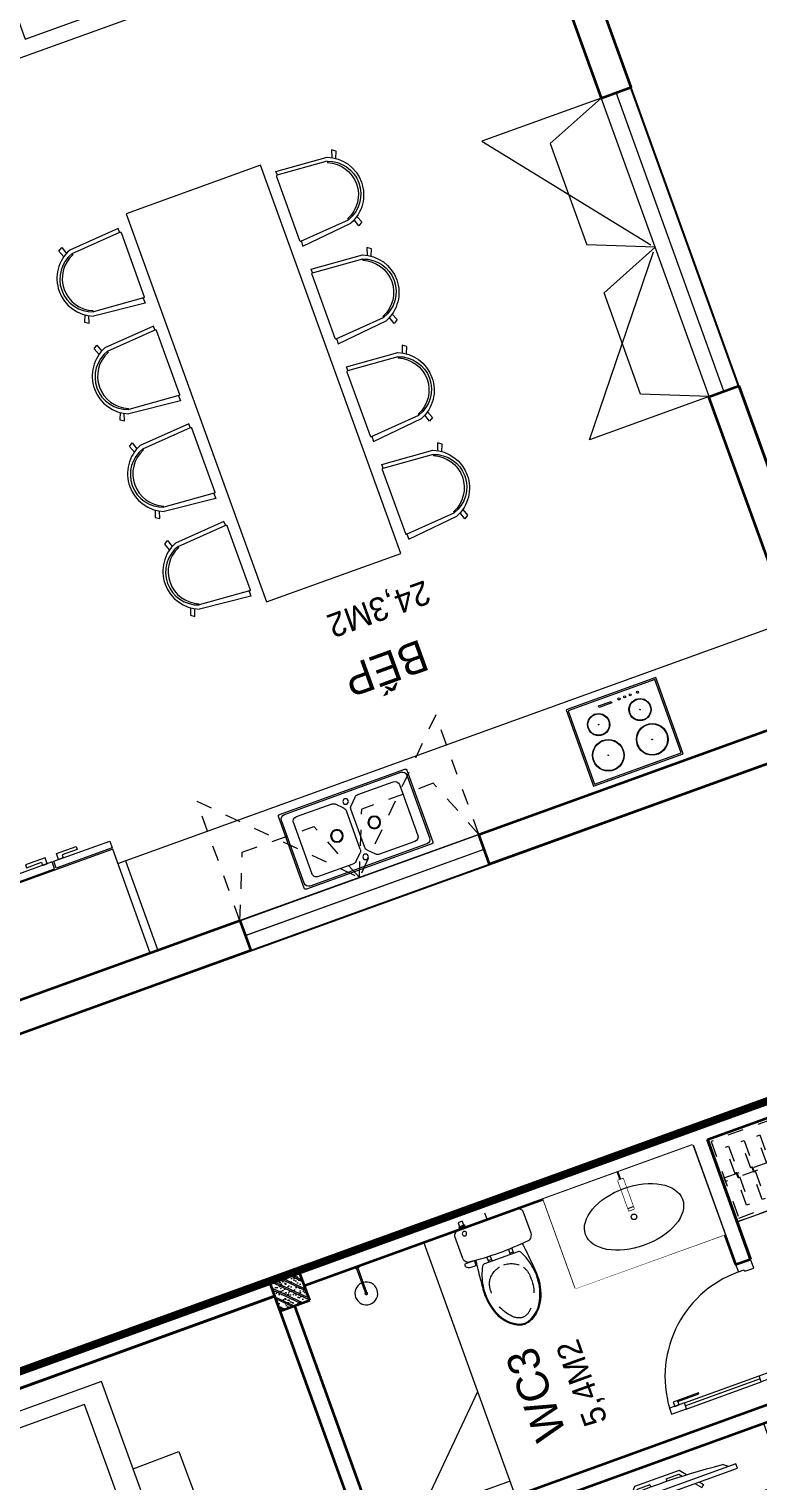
# Model space of a CAD drawing. Header units: metres. Extents: x 568336 to 569219, y 2065964 to 2066430.
# Drawn here: x 568621.64 to 568626.23, y 2066312.22 to 2066321.36 of the extents above; entities that cross this region are included whole.
import ezdxf

# ---------------------------------------------------------------- set-up
doc = ezdxf.new("R2010")
doc.units = ezdxf.units.M
for name, pattern in [('$AUDIT_BAD_LTYPE2', [0]), ('HIDDEN', [0.375, 0.25, -0.125]), ('HIDDEN2', [0.1875, 0.125, -0.0625]), ('X-5M-G-MB PHONGNGU$0$HIDDEN2', [0.1875, 0.125, -0.0625]), ('xref-thap C (mb tang 32-2)$0$HIDDEN', [0.375, 0.25, -0.125])]:
    doc.linetypes.add(name, pattern=pattern)
doc.layers.get('0').update_dxf_attribs({"linetype": 'CONTINUOUS'})
doc.layers.get('DEFPOINTS').update_dxf_attribs({"linetype": 'CONTINUOUS'})
for name, color, linetype, lineweight in [('-CONCRETE', 1, 'CONTINUOUS', 35), ('-DIM', 9, 'CONTINUOUS', 13), ('-DOOR', 137, 'CONTINUOUS', 9), ('-FURNITURE', 46, 'CONTINUOUS', 9), ('-HATCH', 8, 'CONTINUOUS', 5), ('-LINE1', 7, 'CONTINUOUS', 18), ('-LINE2', 252, 'CONTINUOUS', 9), ('-STEEL1', 1, 'CONTINUOUS', 35), ('-WALL', 4, 'CONTINUOUS', 35), ('TEXT25', 2, 'CONTINUOUS', 13)]:
    doc.layers.add(name, color=color, linetype=linetype, lineweight=lineweight)
doc.layers.add('LoLK', color=6, linetype='CONTINUOUS')
doc.layers.add('TIMDUONG', color=1, linetype='CONTINUOUS')
doc.styles.add('SVN_AVO_thuong', font='')
doc.styles.add('T1', font='', dxfattribs={"height": 200})
doc.styles.get('SVN_AVO_thuong').set_extended_font_data('SVN-Avo')
doc.styles.get('T1').set_extended_font_data('VNgeometric Light')

# ---------------------------------------------------------------- blocks, each defined once
blk = doc.blocks.new('*U150')
at = {"linetype": '$AUDIT_BAD_LTYPE2'}
for p, q in [((70, 100), (69.99999999999999, 600.0000000000018)), ((89.99999999999999, 600.0000000000018), (90, 100))]:
    blk.add_line(p, q, dxfattribs=at)
for points in [[(49.99999999999999, 600.0000000000018), (89.99999999999999, 600.0000000000018), (89.99999999999999, 700.0000000000018), (49.99999999999999, 700.0000000000018), (49.99999999999999, 600.0000000000018)], [(49.99999999999999, 602.9059272893373), (50, 100)], [(50, 100), (90, 100), (90, 0), (50, 0), (50, 100)]]:
    blk.add_lwpolyline(points)
for points in [[(118.2698876160139, 494.515618111911), (118.2698876160139, 664.1349438079942), (89.99999999999999, 664.1349438079942), (89.99999999999999, 635.8650561920094), (112.6159100928053, 635.8650561920094), (112.6159100928053, 494.515618111911)], [(0, 0), (50, 0), (50, -40), (60, -40), (60, -99.99998804123416), (0, -99.99998804123416)], [(800.0000000000018, 7.105427357600876e-15), (750.0000000000018, 7.105427357600876e-15), (750.0000000000018, -40), (740.0000000000018, -40), (740.0000000000018, -99.99998804123415), (800.0000000000018, -99.99998804123415)]]:
    blk.add_lwpolyline(points, close=True)
at = {"linetype": '$AUDIT_BAD_LTYPE2', "ltscale": 0.3}
blk.add_arc((50, 0), 700.0000000000018, 0, 90, dxfattribs=at)
blk = doc.blocks.new('XR.MB.LM123$0$tvi 1')
blk.add_lwpolyline([(28.54445810673496, -2.291926648467779e-10), (28.54445810673496, -999.9999999999964), (-7.275957614183426e-12, -1000), (0, 0)], close=True)
for points in [[(28.54445810680045, -50.31958968611434), (52.37372755713295, -80.86315460130209)], [(-24.09820395050338, -235.5599978379832), (-39.09879504836863, -251.7939635238108)], [(0, -284.7849796677438), (-39.09879504836863, -251.7939635238108)], [(0, -255.9952397129928), (-24.09820395050338, -235.5599978379832)], [(69.66229681991535, -315.0836646851385), (111.1934016081432, -350.2927865858655), (111.193401608034, -649.712917566063), (69.68611289083492, -684.9110379843005)], [(89.09002233762294, -445.7449799550195), (89.09002233762294, -359.9578938602899), (70.91298945683957, -344.6203678706661)], [(89.09002233762294, -445.7449799550195), (73.49991829216015, -445.7449799550232)], [(89.09002233768115, -554.2550200447404), (89.09002233773936, -640.0421061392371), (70.91298945678864, -655.3796321293303)], [(89.09002233768115, -554.2550200447404), (73.49991829216015, -554.2550200447404)], [(0, -715.2150203320198), (-39.09879504836863, -748.2060364759491)], [(-24.09820395050338, -764.4400021620095), (-39.09879504836863, -748.2060364759491)], [(0, -744.004760287), (-24.09820395050338, -764.4400021620095)], [(28.54445810674224, -949.680410313882), (52.37372755713295, -919.1368453984578)]]:
    blk.add_lwpolyline(points)
blk.add_arc((-4025.16618952866, -499.9999999999964), 4099.025185406737, 354.1310878512652, 5.868912148527433)
blk = doc.blocks.new('SOFA 2500')
at = {"layer": '-FURNITURE'}
for p, q in [((267948.7536068321, 8788.429872642053), (268648.7536068321, 8788.429872642053)), ((267948.7536068321, 8055.096539308724), (268648.7536068321, 8055.096539308724))]:
    blk.add_line(p, q, dxfattribs=at)
for points in [[(267848.7536068321, 9671.763205975389), (268648.7536068321, 9671.763205975389), (268648.7536068321, 7171.763205975389), (267848.7536068321, 7171.763205975389)], [(267948.7536068321, 9521.763205975389), (268648.7536068321, 9521.763205975389), (268648.7536068321, 7321.763205975389), (267948.7536068321, 7321.763205975389)]]:
    blk.add_lwpolyline(points, close=True, dxfattribs=at)
blk = doc.blocks.new('A$C18091ED7')
for p, q in [((9.957147995010018e-09, -42.13376978135784), (0, -3.786117304116488e-07)), ((146.1412317672475, -26.59467297248193), (179.181621938591, -26.59467296488583)), ((146.1412317672475, -26.59467297248193), (146.1412317680188, -30.17859706786112)), ((146.1412317680188, -30.17859706786112), (165.7503655985456, -30.17859706340823)), ((153.0594147269658, -36.79204952501459), (146.1412317680188, -30.17859706786112)), ((152.3191092506386, -2.717133611440659e-07), (152.3191092568413, -26.59467297093943)), ((152.3191092506386, -2.717133611440659e-07), (179.1816219322718, -2.654269337654114e-07)), ((153.0594147269658, -36.79204952501459), (165.7503656001572, -36.79204952192958)), ((153.0594147275151, -39.73033438943094), (153.0594147269658, -36.79204952501459)), ((153.0594147275151, -39.73033438943094), (178.4413164740145, -39.73033438349376)), ((153.0594147275151, -39.73033438943094), (178.4413164740145, -39.73033438349376)), ((153.0594147275151, -39.73033438943094), (153.0594147281554, -42.13376974494895)), ((185.3594994290725, -30.17859705851879), (165.7503655985456, -30.17859706340823)), ((178.4413164733487, -36.79204951884458), (165.7503656001572, -36.79204952192958)), ((185.3594994290725, -30.17859705851879), (178.4413164733487, -36.79204951884458)), ((178.4413164733487, -36.79204951884458), (178.4413164740145, -39.73033438349376)), ((178.4413164740145, -39.73033438349376), (178.4413164746547, -42.1337697392446)), ((179.1816219322718, -2.654269337654114e-07), (179.181621938591, -26.59467296488583)), ((179.181621938591, -26.59467296488583), (185.3594994283012, -26.59467296337243)), ((185.3594994283012, -26.59467296337243), (185.3594994290725, -30.17859705851879)), ((-83.25994817525861, -267.3592828898691), (-83.259948167517, -299.9634285944048)), ((-62.88950393904452, -265.3807882612164), (-81.28145355204106, -265.3807882657275)), ((-60.91100931491019, -267.3592828844266), (-60.91100930728498, -299.9634285889624)), ((60.9110093945892, -267.3592828557594), (60.9110094022144, -299.9634285600623)), ((62.88950401780676, -265.3807882316178), (81.2814536308033, -265.3807882273395)), ((83.25994825493763, -267.3592828505498), (83.25994826256283, -299.9634285550856)), ((165.3959958605519, -261.9873972070927), (165.3959958671003, -289.7349902229907)), ((167.8691141396885, -259.5142789271486), (228.0810223811895, -259.5142789128586)), ((230.5541406641933, -274.3229751045001), (230.5541406613593, -261.9873971916386)), ((-83.25994817257379, -278.4883151478134), (-83.25994817046012, -287.6388527823146)), ((-60.91100930959874, -290.0299398849311), (-83.25994816994717, -290.0299398901407)), ((60.91100939990065, -290.029939856031), (83.25994826024908, -290.0299398510542)), ((83.25994825750604, -278.488315108727), (83.2599482596197, -287.6388527429954)), ((167.8691141472664, -292.2081085020036), (206.7175896017579, -292.2081084926904))]:
    blk.add_line(p, q)
for points in [[(230.0000000517721, -218.5046414944518, -0.1374073801801567), (225.4781190853137, -234.6482587013161), (221.7949787454636, -240.7070387715066, -0.2360805181595358), (198.2560902649639, -255.4947853636986, -0.0519608230665726), (-198.2560901437319, -255.4947854572965, -0.236080518165078), (-221.7949786317113, -240.7070388760185), (-225.4781189743626, -234.6482588077488, -0.1374073801809237), (-229.9999999484608, -218.5046416030382), (-229.9999999831671, -71.98694829508895, -0.1989123673786679), (-226.3782021181105, -63.2431547633314), (-208.8906150607545, -45.75556769772083, -0.1989123673792025), (-200.1468215308087, -42.13376982865157), (9.971699910238385e-09, -42.13376978135784), (200.1468215506357, -42.13376973403501, -0.1989123673792025), (208.8906150822841, -45.75556759897154), (226.3782021480001, -63.24315465634572, -0.1989123673791691), (230.0000000170658, -71.98694818626973)], [(144.14367173758, -618.9627606730501, -0.2124047892419209), (26.30999211127346, -734.491494372196, -0.0276853236339062), (-0.5628229983012716, -738.609219571983, -0.0222792448073508), (-26.30999181118386, -734.4914943844487, -0.2124047892421136), (-144.1436714920528, -618.9627607410075, -0.1427957259999892), (-167.2376623962118, -428.0139674870588, -0.0930051380368448), (-127.9331820271946, -309.1271633332653, -0.2564387014614383), (-111.240849547703, -299.9634286007786), (4.746470949612558e-08, -299.9634285748762), (111.2408496426324, -299.9634285482753, -0.2564387014619951), (127.933182126606, -309.1271632729331, -0.0930051380368741), (167.2376625517572, -428.0139674081001, -0.1427957260000456)]]:
    blk.add_lwpolyline(points, format="xyb", close=True)
at = {"linetype": 'xref-thap C (mb tang 32-2)$0$HIDDEN', "ltscale": 100}
blk.add_lwpolyline([(61.00044987679576, -669.0176259216969, -0.1990312026443698), (1.417429302819073e-07, -698.769823720475, -0.1990312026443799), (-61.00044960746891, -669.0176259504806, -0.2189240232571595), (-131.9321382956405, -478.313622940972, -0.1537914605682739), (-112.4681372026971, -403.989815428853, -0.2367011859554165), (5.876427167095244e-08, -347.5870280214876, -0.2367011859554843), (112.4681373467611, -403.9898153757968, -0.1537914605681893), (131.9321384748619, -478.313622878748, -0.2189240232571754)], format="xyb", close=True, dxfattribs=at)
blk.add_circle((165.7503656100234, -78.39166221523192), 13.90362011701458)
for centre, radius, start, end in [((-81.28145355158267, -267.3592828894034), 1.978494623656905, 90.00000001354867, 180.0000000133402), ((-62.88950393858613, -267.3592828848923), 1.978494623656905, 1.334021322268115e-08, 90.00000001354867), ((62.88950401826514, -267.3592828552937), 1.978494623656905, 90.00000001354867, 180.0000000133402), ((81.28145363126168, -267.3592828510155), 1.978494623656905, 1.334021322268115e-08, 90.00000001354867), ((167.8691141402633, -261.9873972065106), 2.473118279571131, 90.00000001354867, 180.0000000133402), ((228.0810223845983, -274.3229751050822), 2.473118279571131, 320.3122930343796, 1.334021322268115e-08), ((167.8691141466952, -289.7349902224087), 2.473118279571131, 180.0000000133402, 270.0000000135486), ((206.717589598069, -276.6690117186226), 15.53909677420133, 270.0000000135486, 306.4658507565522), ((168.3527972659103, -224.7572911087773), 80.08895368617857, 306.4658507565522, 320.3122930343796)]:
    blk.add_arc(centre, radius, start, end)
for points, knots in [([(-155.6468228230951, -259.4535552573798), (-156.6353001506941, -267.2522313103836), (-164.2940232875517, -328.394745314552), (-169.1545302536251, -385.0939582949213), (-183.68571763406, -527.7705276800843), (-135.602968026873, -679.1126648240606), (-50.29344375100118, -735.2493608418445), (-19.70048385594782, -741.0901266933652), (1.531116140540689e-07, -743.6724421556864)], [130.6139379315478, 130.6139379315478, 130.6139379315478, 130.6139379315478, 152.8521090939923, 311.1293507817257, 417.703951170228, 561.3833927516608, 697.6926317810714, 710.812262267882, 710.812262267882, 710.812262267882, 710.812262267882]), ([(155.6468228994709, -259.4535551877343), (156.6353002305841, -267.2522312389628), (164.2940233960289, -328.3947452375724), (169.1545303888706, -385.0939582149149), (183.6857178367027, -527.7705275934422), (135.6029683008201, -679.1126647599449), (50.29344405157826, -735.2493608178338), (19.70048415924612, -741.0901266841101), (1.530679583083838e-07, -743.6724421554536)], [130.613937934949, 130.613937934949, 130.613937934949, 130.613937934949, 152.8521090939923, 311.1293507817257, 417.703951170228, 561.3833927516608, 697.6926317810714, 710.812262267882, 710.812262267882, 710.812262267882, 710.812262267882])]:
    blk.add_open_spline(points, degree=3, knots=knots)
blk = doc.blocks.new('shower')
for points in [[(180919.3447017173, -32316.45425928477), (180912.3337561736, -32316.45425928477), (180912.3337561736, -32146.62790954509), (180919.3447017173, -32146.62790954509)], [(180929.3839969719, -32326.62790954066), (180902.2944609144, -32326.62790954066), (180902.2944609144, -32316.45425928477), (180929.3839969719, -32316.45425928477)]]:
    blk.add_lwpolyline(points, close=True)
for radius, start, end in [(72, 272.7906698559544, 267.2093301440456), (8.346062492523743, 294.8355446212717, 245.1644553787283)]:
    blk.add_arc((180915.8392289462, -32146.62790954416), radius, start, end)
blk = doc.blocks.new('Sink_Cicle')
blk.add_lwpolyline([(17.49999987077899, -50.00226151314564), (-17.49999987077899, -49.99773848685436), (-17.51615354442038, -252.2967581441626), (17.48384613892995, -252.3012811850058)], close=True)
blk.add_circle((0, -300), 17.5)
at = {"layer": 'DEFPOINTS'}
blk.add_line((0, -100), (0, 0), dxfattribs=at)
blk.add_wipeout([(17.499999870775355, -50.00226151314928), (-17.49999987078263, -49.99773848685436), (-17.516153544427652, -252.29675814416623), (17.48384613892631, -252.3012811850058)])
at = {"layer": '-FURNITURE', "linetype": 'Continuous'}
blk.add_ellipse((0, -300), major_axis=(-325, 0), ratio=0.5846153846153846, dxfattribs=at)
blk.add_line((-17.51421511289664, -237.2967582757119), (17.48578462866135, -237.3012813020032))
blk = doc.blocks.new('*U146')
at = {"ltscale": 300}
blk.add_lwpolyline([(0, 0), (999.4913685167412, 0), (999.4913685167412, -600), (0, -600)], close=True, dxfattribs=at)
blk.add_wipeout([(0, 7.503331289626658e-12), (999.4913685167317, 7.503331289626658e-12), (999.4913685167317, -600.0000000000001), (0, -600.0000000000001)], dxfattribs=at)
blk.add_blockref('Sink_Cicle', (499.7456842583706, 0), dxfattribs=at)
blk = doc.blocks.new('*U206')
at = {"linetype": 'X-5M-G-MB PHONGNGU$0$HIDDEN2'}
for points in [[(0, 600.0000000004657), (0, 0), (1581.478970114152, -5.343121944064298e-10), (1581.478970114152, 599.9999999999313)], [(1561.478970114152, 579.999661371858), (1561.478970114152, 19.99966137185813), (20, 20.00000000046566), (20, 580.0000000004657)], [(1561.478970114152, 286.6991212949402), (1561.478970114152, 313.099121294847), (20, 313.0991212953813), (19.99999859370291, 286.6991212952417)], [(113.7817614636733, 319.1750910408318), (109.4317788550979, 319.1750910408318), (109.4317788550979, 280.441767644881), (113.7817614636733, 280.441767644881)], [(227.7817614636733, 319.1750910407849), (223.4317788550979, 319.1750910407849), (223.4317788550979, 280.4417676448341), (227.7817614636733, 280.4417676448341)], [(341.7817614636733, 319.175091040738), (337.4317788550979, 319.175091040738), (337.4317788550979, 280.4417676447872), (341.7817614636733, 280.4417676447872)], [(455.7817614636733, 319.1750910406911), (451.4317788550979, 319.1750910406911), (451.4317788550979, 280.4417676447403), (455.7817614636733, 280.4417676447403)], [(569.7817614636733, 319.1750910406442), (565.431778855098, 319.1750910406442), (565.431778855098, 280.4417676446934), (569.7817614636733, 280.4417676446934)], [(683.7817614636733, 319.1750910405973), (679.431778855098, 319.1750910405973), (679.431778855098, 280.4417676446465), (683.7817614636733, 280.4417676446465)], [(797.7817614636733, 319.1750910405504), (793.431778855098, 319.1750910405504), (793.431778855098, 280.4417676445996), (797.7817614636733, 280.4417676445996)], [(911.7817614636733, 319.1750910405035), (907.431778855098, 319.1750910405035), (907.431778855098, 280.4417676445527), (911.7817614636733, 280.4417676445527)], [(1025.781761463673, 319.1750910404566), (1021.431778855098, 319.1750910404566), (1021.431778855098, 280.4417676445057), (1025.781761463673, 280.4417676445057)], [(1139.781761463673, 319.1750910404097), (1135.431778855098, 319.1750910404097), (1135.431778855098, 280.4417676444588), (1139.781761463673, 280.4417676444588)], [(1253.781761463673, 319.1750910403628), (1249.431778855098, 319.1750910403628), (1249.431778855098, 280.4417676444119), (1253.781761463673, 280.4417676444119)], [(1367.781761463673, 319.1750910403159), (1363.431778855098, 319.1750910403159), (1363.431778855098, 280.441767644365), (1367.781761463673, 280.441767644365)], [(1481.781761463673, 319.175091040269), (1477.431778855098, 319.175091040269), (1477.431778855098, 280.4417676443181), (1481.781761463673, 280.4417676443181)]]:
    blk.add_lwpolyline(points, close=True, dxfattribs=at)
for points in [[(122.2409142897814, 313.1103512093413), (122.2409142897814, 515.2497102723445), (100.1765458012815, 515.2497102723445), (100.1765458012815, 313.1103512093413)], [(236.2409142897814, 313.1103512092944), (236.2409142897814, 515.2497102722975), (214.1765458012815, 515.2497102722975), (214.1765458012815, 313.1103512092944)], [(350.2409142897814, 313.1103512092475), (350.2409142897814, 515.2497102722507), (328.1765458012815, 515.2497102722507), (328.1765458012815, 313.1103512092475)], [(464.2409142897814, 313.1103512092006), (464.2409142897814, 515.2497102722037), (442.1765458012815, 515.2497102722037), (442.1765458012815, 313.1103512092006)], [(578.2409142897814, 313.1103512091537), (578.2409142897814, 515.2497102721569), (556.1765458012815, 515.2497102721569), (556.1765458012815, 313.1103512091537)], [(692.2409142897814, 313.1103512091068), (692.2409142897814, 515.24971027211), (670.1765458012815, 515.24971027211), (670.1765458012815, 313.1103512091068)], [(806.2409142897814, 313.1103512090599), (806.2409142897814, 515.249710272063), (784.1765458012815, 515.249710272063), (784.1765458012815, 313.1103512090599)], [(920.2409142897814, 313.110351209013), (920.2409142897814, 515.2497102720162), (898.1765458012815, 515.2497102720162), (898.1765458012815, 313.110351209013)], [(1034.240914289781, 313.1103512089661), (1034.240914289781, 515.2497102719692), (1012.176545801281, 515.2497102719692), (1012.176545801281, 313.1103512089661)], [(1148.240914289781, 313.1103512089192), (1148.240914289781, 515.2497102719224), (1126.176545801281, 515.2497102719224), (1126.176545801281, 313.1103512089192)], [(1262.240914289781, 313.1103512088723), (1262.240914289781, 515.2497102718754), (1240.176545801281, 515.2497102718754), (1240.176545801281, 313.1103512088723)], [(1376.240914289781, 313.1103512088254), (1376.240914289781, 515.2497102718285), (1354.176545801281, 515.2497102718285), (1354.176545801281, 313.1103512088254)], [(1490.240914289781, 313.1103512087785), (1490.240914289781, 515.2497102717816), (1468.176545801281, 515.2497102717816), (1468.176545801281, 313.1103512087785)], [(100.1765458012815, 286.7103512094345), (100.1765458012815, 92.0852110228024), (122.2409142897814, 92.0852110228024), (122.2409142897814, 286.7103512094345)], [(214.1765458012815, 286.7103512093876), (214.1765458012815, 92.08521102275549), (236.2409142897814, 92.08521102275549), (236.2409142897814, 286.7103512093876)], [(328.1765458012815, 286.7103512093407), (328.1765458012815, 92.08521102270858), (350.2409142897814, 92.08521102270858), (350.2409142897814, 286.7103512093407)], [(442.1765458012815, 286.7103512092938), (442.1765458012815, 92.08521102266168), (464.2409142897814, 92.08521102266168), (464.2409142897814, 286.7103512092938)], [(556.1765458012815, 286.7103512092469), (556.1765458012815, 92.08521102261477), (578.2409142897814, 92.08521102261477), (578.2409142897814, 286.7103512092469)], [(670.1765458012815, 286.7103512092), (670.1765458012815, 92.08521102256786), (692.2409142897814, 92.08521102256786), (692.2409142897814, 286.7103512092)], [(784.1765458012815, 286.7103512091531), (784.1765458012815, 92.08521102252095), (806.2409142897814, 92.08521102252095), (806.2409142897814, 286.7103512091531)], [(898.1765458012815, 286.7103512091062), (898.1765458012815, 92.08521102247404), (920.2409142897814, 92.08521102247404), (920.2409142897814, 286.7103512091062)], [(1012.176545801281, 286.7103512090592), (1012.176545801281, 92.08521102242715), (1034.240914289781, 92.08521102242715), (1034.240914289781, 286.7103512090592)], [(1126.176545801281, 286.7103512090123), (1126.176545801281, 92.08521102238024), (1148.240914289781, 92.08521102238024), (1148.240914289781, 286.7103512090123)], [(1240.176545801281, 286.7103512089654), (1240.176545801281, 92.08521102233333), (1262.240914289781, 92.08521102233333), (1262.240914289781, 286.7103512089654)], [(1354.176545801281, 286.7103512089186), (1354.176545801281, 92.08521102228642), (1376.240914289781, 92.08521102228642), (1376.240914289781, 286.7103512089186)], [(1468.176545801281, 286.7103512088717), (1468.176545801281, 92.0852110222395), (1490.240914289781, 92.0852110222395), (1490.240914289781, 286.7103512088717)]]:
    blk.add_lwpolyline(points, dxfattribs=at)
blk = doc.blocks.new('18x35')
at = {"layer": '-HATCH'}
h = blk.add_hatch(dxfattribs=at)
h.set_pattern_fill('CHAU-01', color=256, scale=10, angle=-1.272221872585407e-14, pattern_type=2)
h.set_pattern_definition([(49.99999999999999, (0, 0), (71.72601826007535, -6.275213498259527), [7.5, -82.5]), (355, (0, 0), (-13.87513336129999, 75.21921337000119), [6, -66]), (100.4514, (5.977167999997619, -0.5229339999999638), (57.85093817140217, 68.94395420609534), [6.374019000000001, -70.1142112]), (46.18419999999998, (0, 20), (106.7241048625644, -16.55190143290183), [11.25, -123.75]), (96.63559999999998, (8.89367449999554, 18.62066930000003), (93.46627055487036, 97.41178709004416), [9.561028799999994, -105.1713]), (351.1842, (0, 20), (93.46619451336275, 97.41186009253245), [9, -99]), (20.99999999999998, (10, 15), (59.69070521184616, -40.2618890665339), [7.5, -82.5]), (326.0000000000001, (10, 15), (24.33153319215819, 72.5150045046853), [6, -66]), (71.45139999999999, (14.97422329999972, 11.64483940000002), (84.022262858149, 32.25304967099522), [6.374019000000001, -70.1142112]), (37.49999999999998, (0, 0), (1.215985531729074, 33.28938538313115), [0, -65.19999999999999, 0, -67, 0, -66.25]), (7.499999999999987, (0, 0), (26.30695374421487, 39.44117118823602), [0, -38.2, 0, -63.7, 0, -25.25]), (327.5, (-22.30000000000291, 0), (53.3822436172409, -2.255487173437988), [0, -25, 0, -78, 0, -103.5]), (317.5, (-32.30000000000291, 0), (58.31861693423862, 10.01049823323176), [0, -32.5, 0, -51.8, 0, -73.5]), (44.99999999999999, (0, 0), (-30.05203820042826, 30.05203820042828), []), (44.99999999999999, (0, 12.25), (-30.05203820042826, 30.05203820042828), [])])
h.paths.add_polyline_path([(96508.03118051568, 47993.04977023201), (96508.03118051568, 47793.04977023201), (96708.03118051568, 47793.04977023201), (96708.03118051568, 47993.04977023201)])
at = {"layer": '-STEEL1'}
blk.add_lwpolyline([(96508.03118051568, 47793.04977023201), (96708.03118051568, 47793.04977023201), (96708.03118051568, 47993.04977023201), (96508.03118051568, 47993.04977023201)], close=True, dxfattribs=at)
blk = doc.blocks.new('M1-T2')
at = {"layer": '-CONCRETE', "color": 1, "linetype": 'HIDDEN', "ltscale": 10, "const_width": 50}
blk.add_lwpolyline([(191581.7177010371, 50951.98888872014), (197581.6939540912, 50951.98888872005), (197581.7429788466, 30952.01227472891), (191581.7667257926, 30952.01227472891)], close=True, dxfattribs=at)
at = {"layer": '-FURNITURE'}
for p, q in [((195781.5835012549, 37651.71698474683), (197481.6057401042, 37651.70815129593)), ((196931.8970289972, 35752.21620136574), (196931.8706987412, 34151.97159098544))]:
    blk.add_line(p, q, dxfattribs=at)
for points in [[(196763.1214681568, 39858.32846837021), (196767.1644500145, 39549.92178483728), (196104.8524042244, 39545.19311721103)], [(195881.8225619986, 37651.71698350468), (195881.8225622091, 38251.71698350468), (196481.8225619986, 37651.71698329443)]]:
    blk.add_lwpolyline(points, dxfattribs=at)
blk.add_lwpolyline([(195281.8256804378, 36027.93517322378), (195281.8256809461, 37528.20742552447), (195681.8262739024, 37524.20742545433), (195681.8262733941, 36027.93517315364)], close=True, dxfattribs=at)
at = {"layer": '-LINE1', "lineweight": 18}
blk.add_lwpolyline([(191581.7411493842, 50951.93153578669), (197581.7174024383, 50951.9315357866), (197581.7664271937, 30951.95492153367), (191581.7901741396, 30951.95492153367)], close=True, dxfattribs=at)
at = {"layer": '-WALL'}
for p, q in [((197581.8715208228, 33951.95400909492), (197581.8356526518, 48951.9288357351)), ((197481.8391475897, 38651.71387618766), (197481.8391485966, 43152.01209414222)), ((197481.839149422, 43152.01209414222), (197481.8391490784, 38651.71387618766)), ((197481.8391490784, 38651.71387618766), (195081.7288367685, 38651.71387661279)), ((195681.807077675, 38551.71387584324), (195681.8959141307, 35752.22223347171)), ((195781.8324600292, 38551.71387618771), (197382.2435196279, 38551.71387618771)), ((195781.8646470529, 35852.21678276164), (195781.8324600292, 38551.71387618771)), ((197481.6057401042, 38451.59738805493), (197481.65820636, 35852.21678276164)), ((197481.65820636, 35852.21678276164), (196681.759104868, 35852.21678276164)), ((196681.759104868, 35852.21678276164), (196681.759104868, 35752.22223347171)), ((196681.759104868, 35752.22223347171), (197481.9116564601, 35752.22223347171)), ((197482.4429011435, 35751.97752593833), (196682.4723901015, 35752.25630314852)), ((197481.9116564601, 35752.22223347171), (197481.8853262041, 34151.9776230914))]:
    blk.add_line(p, q, dxfattribs=at)
at = {"layer": '-DIM', "xscale": -1}
blk.add_blockref('SOFA 2500', (465195.1822320368, 32686.56535665323), dxfattribs=at)
at = {"layer": '-DOOR'}
blk.add_blockref('*U150', (195881.759104868, 35852.21678276164), dxfattribs=at)
at = {"layer": '-FURNITURE', "rotation": 90.00000000000001}
blk.add_blockref('shower', (165155.2115796079, -142814.1250519191), dxfattribs=at)
at = {"layer": '-FURNITURE', "xscale": -1, "rotation": 270}
blk.add_blockref('A$C18091ED7', (197523.7395098856, 37226.70815128594), dxfattribs=at)
at = {"layer": '-FURNITURE', "extrusion": (0, 0, -1), "rotation": 179.9963102775916}
blk.add_blockref('XR.MB.LM123$0$tvi 1', (-195472.1489315678, 36277.78735482617), dxfattribs=at)
at = {"layer": '-FURNITURE', "extrusion": (0, 0, -1), "xscale": 0.916666666665974, "yscale": 0.916666666665974, "zscale": -0.916666666665974, "rotation": 270}
blk.add_blockref('*U206', (-197481.9116564601, 35752.22223347171), dxfattribs=at)
at = {"layer": '-STEEL1'}
blk.add_blockref('18x35', (100874.0178389491, -9341.535821054815), dxfattribs=at)
at = {"layer": 'TEXT25'}
for s, height, style, p in [('WC3', 200, 'SVN_AVO_thuong', (196042.7185999574, 37214.43075803755)), ('5,4M2', 150, 'T1', (196030.4604767228, 36943.66460551127))]:
    blk.add_text(s, height=height, rotation=359.9999999899488, dxfattribs=dict(at, style=style)).set_placement(p)
at = {"layer": '-FURNITURE', "extrusion": (0, 0, -1), "xscale": -1, "zscale": -1, "rotation": 90}
blk.add_blockref('*U146', (-197481.6067793201, 36851.70815127838), dxfattribs=at)
blk = doc.blocks.new('ghe 400')
blk.add_wipeout([(-230.18867924437518, 7.547169807400223), (-200.0000000009204, 309.4339622607183), (-194.44181669050522, 322.2332054417873), (-188.77143577672973, 333.36406349605613), (-230.1886792450075, 347.1698113182533), (-215.09433962401909, 369.81132075100254), (-175.84824801372565, 354.11288410781253), (-147.27426522626547, 387.0010055543705), (-125.46553694424324, 404.94054309733156), (-96.60556802359702, 422.40516945156014), (-61.06395139734923, 436.467637745561), (-31.892588169287592, 442.9389499862957), (1.810754054732115, 445.3084971378314), (25.363171995651783, 443.81574772336876), (48.970076927283344, 439.66838338456614), (69.6070613605525, 433.74376242779385), (91.94279312028607, 424.6786215899938), (114.72942051153655, 412.1693786348003), (126.97826376540934, 403.84447503656156), (140.4397397866892, 393.1503139008121), (154.96338411631473, 379.40719171667274), (166.56400400887833, 366.3365674004458), (175.84824801407558, 354.112884106969), (215.09433962563503, 369.81132075311143), (230.1886792474677, 347.16981131783086), (188.77143577876745, 333.36406349436857), (199.99999996751967, 309.4339623510041), (222.6415094349827, 7.547169807123282), (199.4339622647642, 7.547169809166917), (194.61095721848824, -2.599335857667029e-09), (-194.61095721648053, -4.5497472456190735e-09), (-198.27631863994839, 1.5992463081383903), (-199.4339622650075, 7.5471698091935195)]).dxf.layer = '-LINE2'
at = {"layer": '-FURNITURE', "linetype": 'Continuous'}
for points in [[(-175.8482480105013, 354.1128841089085), (-215.0943396259099, 369.8113207584247), (-230.1886792462319, 347.1698113204911), (-188.7714357730001, 333.3640634976327)], [(175.8482480142266, 354.1128841126338), (215.0943396259099, 369.8113207528368), (230.1886792462319, 347.1698113223538), (188.7714357785881, 333.3640634929761)], [(-199.4339622668922, 7.54716981202364), (-230.1886792425066, 7.547169807367027), (-199.9999999981374, 309.4339622640982)], [(-177.3584905620664, 301.8867924520746), (-169.8113207574934, 301.8867924520746)], [(-177.3584905620664, 301.8867924520746), (-169.8113207574934, 301.8867924520746)], [(177.358490569517, 301.8867924520746), (169.8113207556307, 301.8867924539372)], [(222.6415094323456, 7.547169811092317), (199.9999999962747, 309.4339622640982)], [(199.4339622631669, 7.547169807367027), (222.6415094323456, 7.547169811092317)]]:
    blk.add_lwpolyline(points, dxfattribs=at)
blk.add_lwpolyline([(177.358490569517, 301.8867924520746), (199.5969537682831, 5.373949736356735, -0.4363134021215077), (194.6109572146088, -9.313225746154785e-10), (-194.6109572183341, -2.793967723846436e-09, -0.4363134021215077), (-199.5969537720084, 5.373949742875993), (-177.3584905620664, 301.8867924520746)], format="xyb", dxfattribs=at)
for centre, radius, start, end in [((3.725290298461914e-09, 230.1886792453006), 215.1274386989701, 21.61477901766715, 158.3852210815501), ((-1.862645149230957e-09, 243.5072142081335), 186.7196008241607, 18.21955213301437, 161.7804477656144), ((9.313225746154785e-09, 231.4543435731903), 183.8385555632603, 22.52715178835513, 157.4728481623555)]:
    blk.add_arc(centre, radius, start, end, dxfattribs=at)
blk = doc.blocks.new('ghee')
at = {"layer": '-DIM', "xscale": -0.9999999999999998, "rotation": 179.9999999999999}
blk.add_blockref('ghe 400', (-9.48268585652113, -100.0000000018626), dxfattribs=at)
blk = doc.blocks.new('ban6c 1100x2000')
at = {"layer": '-FURNITURE'}
blk.add_lwpolyline([(-399.9999999999709, -550.0000000526197), (500.0000000000291, -550), (500, 2050.00000002631), (-400, 2049.99999997369)], close=True, dxfattribs=at)
at = {"layer": '-LINE1', "yscale": 1.104166666672837, "zscale": 1.104166666672837}
for p, xscale, rotation in [((-359.8814298518118, 1717.862867674732), 1.104166666672837, 270), ((459.8814298518118, 1717.862867674732), -1.104166666672837, 90), ((-359.8814298518118, 1063.696201006533), 1.104166666672837, 270), ((459.8814298518118, 1063.696201006533), -1.104166666672837, 90), ((-359.8814298537036, 409.5295343415055), 1.104166666672837, 270), ((459.8814298537036, 409.5295343415055), -1.104166666672837, 90), ((-359.8814298537036, -244.637132326694), 1.104166666672837, 270), ((459.8814298537036, -244.637132326694), -1.104166666672837, 90)]:
    blk.add_blockref('ghee', p, dxfattribs=dict(at, xscale=xscale, rotation=rotation))
blk = doc.blocks.new('ghe11asdsdsdsd')
at = {"layer": '-FURNITURE', "ltscale": 5}
for p, q in [((-454.1512245237245, 641.9073886275291), (-454.093361600535, -60.42008052262099)), ((446.9845405295782, 642.5119281820953), (445.2090906954836, -59.49456913078757)), ((339.4434767446655, 74.7769195077999), (-347.9447826922697, 73.86721415390639)), ((445.2090906954836, -59.49456913078757), (-454.093361600535, -60.42008052262099))]:
    blk.add_line(p, q, dxfattribs=at)
for centre, radius, start, end in [((-329.6609394550032, 640.4347183164282), 102.5030657496747, 97.790878171796, 180.4720192216976), ((13.76703277978231, -3057.035900902003), 3815.794779152998, 85.15051378916075, 95.37323135559144), ((322.4963123202615, 643.5363927781655), 102.5030657496747, 359.5521671507362, 82.23330821456577), ((-556.8192392717756, 172.0380743239075), 480.9551723817158, 73.62802494144414, 77.67439557183955), ((-435.3449582978792, 585.5188594441861), 49.99999999999999, 17.29045382422632, 73.62802494144414), ((-752.7215750947944, 311.3200961878028), 469.2846926992153, 329.6029749418909, 39.82713105222346), ((-1717.077797784907, 235.4868877488407), 1378.639231958857, 353.2676599931669, 15.34770349738529), ((744.7327549548354, 311.2790322922665), 469.2468948897888, 140.0381535895592, 210.2652298418676), ((1708.833027020766, 233.2264510887835), 1378.526022415482, 164.5192846221356, 186.6002375866197), ((428.017340289487, 586.1773279104382), 49.99999999999999, 106.2083736517696, 162.5459446768903), ((548.310481298744, 172.35137315467), 480.9551723817158, 102.1620030057203, 106.2083736517696), ((-1.445652381749824, -1576.057105405802), 1730.279692069412, 79.6029490361376, 100.5814174655623)]:
    blk.add_arc(centre, radius, start, end, dxfattribs=at)
blk = doc.blocks.new('GHE600')
at = {"layer": '-FURNITURE'}
for p, q in [((269949.5421851056, 8709.741290517763), (270649.5421851056, 8709.74129051782)), ((269949.5421851289, 8043.074623851076), (270649.5421851289, 8043.074623851135))]:
    blk.add_line(p, q, dxfattribs=at)
for points in [[(270145.5337149384, 9594.84705863762), (270145.5337150262, 10094.84705863762), (270645.5337150262, 10094.84705854984), (270645.5337149384, 9594.847058549843)], [(269849.5421851288, 9526.40795718442), (270649.5421851288, 9526.407957184478), (270649.5421851639, 7226.407957184478), (269849.5421851639, 7226.40795718442)], [(269949.5421851288, 9376.40795718442), (270649.5421851288, 9376.407957184478), (270649.5421851639, 7376.407957184478), (269949.5421851639, 7376.40795718442)], [(270145.5337145109, 7157.96885590817), (270145.5337144231, 6657.96885590817), (270645.5337144231, 6657.968855820392), (270645.5337145109, 7157.968855820392)]]:
    blk.add_lwpolyline(points, close=True, dxfattribs=at)
at = {"layer": '-FURNITURE', "elevation": -1.348764000838661e-08}
for points in [[(271286.9253059005, 9830.321753277356), (270645.53371498, 9832.18215255058)], [(272037.8126997925, 6909.345592938189), (272633.6221192031, 6907.537773812626), (272633.6585346201, 9823.095600669185), (272037.874818299, 9826.334833337169)], [(270262.0588059474, 9594.847058617102), (270262.0583521723, 9526.40795718442)], [(270262.0260181179, 7226.40795718439), (270262.0255643428, 7157.968855887651)], [(270645.5337144685, 6916.624135324557), (271286.6504318018, 6913.272511655086)]]:
    blk.add_lwpolyline(points, dxfattribs=at)
at = {"layer": '-FURNITURE'}
for centre, radius in [((270395.5337149822, 9844.847058593674), 200), ((270395.5337149822, 9844.847058593674), 150), ((270395.5337144671, 6907.968855864223), 200), ((270395.5337144671, 6907.968855864223), 150)]:
    blk.add_circle(centre, radius, dxfattribs=at)
at = {"layer": '-FURNITURE', "extrusion": (0, 0, -1)}
blk.add_ellipse((271661.9002663364, 8365.294462872116), major_axis=(3.669220623812561e-13, 749.5763598198391), ratio=0.5899940615450746, dxfattribs=at)
at = {"layer": '-FURNITURE', "zscale": 0.83397927038413}
for p, xscale, yscale, rotation in [((271659.4476334748, 10145.29901697894, -5.948631914765009e-09), 0.83397927038413, 0.83397927038413, 179.9447021404027), ((271659.4476334748, 6607.516897389956, -5.948631914765009e-09), -0.8339792703841301, 0.8339792703841301, 0.05529785959737722)]:
    blk.add_blockref('ghe11asdsdsdsd', p, dxfattribs=dict(at, xscale=xscale, yscale=yscale, rotation=rotation))
blk = doc.blocks.new('A$C14986441')
at = {"ltscale": 3}
for p, q in [((-250.0000004096655, 420.0579938191804), (-250.0000000046566, -419.9420061808196)), ((239.9999995855615, 430.0579940553871), (-240.0000004144385, 430.0579938240116)), ((249.9999999953434, -419.9420059388503), (249.9999995903345, 420.0579940611497)), ((-200.0000003639143, 325.0579938432784), (-200.0000002492452, 87.48440071480582)), ((169.9999996216502, 355.0579940216267), (-170.0000003783498, 355.0579938577721)), ((199.9999997507548, 87.48440090671647), (199.9999996360857, 325.0579940361204)), ((-191.2132036748226, 66.27119728422258), (-148.7867967832135, 23.84479043312604)), ((-127.5735933431424, 15.05799387820298), (127.5735929142684, 15.05799400119577)), ((148.7867963454919, 23.84479057660792), (191.213203196472, 66.27119746763492)), ((-200.0000000505825, -324.9420061567216), (-200.0000001650769, -87.36841302824905)), ((-191.2132036109688, -66.15520958823618), (-148.7867967602797, -23.72880269627785)), ((-127.5735933287069, -14.94200612179702), (127.5735929288203, -14.94200599880423)), ((148.7867963684257, -23.72880255279597), (191.2132032602094, -66.15520940389251)), ((199.9999998349231, -87.36841283540707), (199.9999999494175, -324.9420059638796)), ((169.9999999639113, -354.9420059783733), (-170.0000000360887, -354.9420061422279)), ((-240, -429.9420061759884), (240, -429.9420059446129))]:
    blk.add_line(p, q, dxfattribs=at)
blk.add_lwpolyline([(239.9999999807333, -389.9420059446129), (239.99999960477, 390.0579940553871, 0.414213562373095), (209.9999995903345, 420.0579940408934), (-210.0000004096655, 420.0579938384471, 0.414213562373095), (-240.00000039523, 390.0579938240116), (-240.0000000192667, -389.9420061759884, 0.414213562373095), (-210.0000000046566, -419.9420061615529), (209.9999999953434, -419.9420059591066, 0.414213562373095)], format="xyb", close=True, dxfattribs=at)
for centre, radius in [((-2.675224095582962e-07, 125.0579939396703), 40), ((-2.675224095582962e-07, 125.0579939396703), 35), ((-185.5000002072193, 0.05799385026330128), 17.5), ((185.4999997927807, 0.05799402913544327), 17.5), ((-1.469743438065052e-07, -124.9420060603297), 40), ((-1.469743438065052e-07, -124.9420060603297), 35)]:
    blk.add_circle(centre, radius, dxfattribs=at)
for centre, radius, start, end in [((-240.0000004096655, 420.0579938240116), 10, 90.00000002668041, 180.0000000266804), ((239.9999995903345, 420.0579940553871), 10, 2.668042644536231e-08, 90.00000002668041), ((-170.0000003639143, 325.0579938577721), 30, 90.00000002668041, 180.0000000266804), ((169.9999996360857, 325.0579940216267), 30, 2.668042644536231e-08, 90.00000002668041), ((-170.0000002492452, 87.48440073023085), 30, 180.0000000266804, 225.0000000235824), ((-127.5735933576361, 45.05799387820298), 30, 225.0000000235824, 270.0000000266804), ((127.5735928997747, 45.05799400119577), 30, 270.0000000266804, 315.0000000235823), ((169.9999997507548, 87.48440089315409), 30, 315.0000000235823, 2.668042644536231e-08), ((-170.0000001650769, -87.36841301375534), 30, 135.0000000235824, 180.0000000266804), ((-127.5735933142714, -44.94200612179702), 30, 90.00000002668041, 135.0000000235824), ((127.5735929432558, -44.94200599880423), 30, 45.00000002358239, 90.00000002668041), ((169.9999998349231, -87.36841284896946), 30, 2.668042644536231e-08, 45.00000002358239), ((-170.0000000505825, -324.9420061422279), 30, 180.0000000266804, 270.0000000266804), ((169.9999999494175, -324.9420059783733), 30, 270.0000000266804, 2.668042644536231e-08), ((-240.0000000046566, -419.9420061759884), 10, 180.0000000266804, 270.0000000266804), ((239.9999999953434, -419.9420059446129), 10, 270.0000000266804, 2.668042644536231e-08)]:
    blk.add_arc(centre, radius, start, end, dxfattribs=at)
blk = doc.blocks.new('A$C23F441E4')
at = {"ltscale": 3}
blk.add_lwpolyline([(-300, -0.0002277038292959332), (-300, -510.0002277038293), (300, -510.0002277038293), (300, -0.0002277038292959332), (-300, -0.0002277038292959332)], dxfattribs=at)
for points in [[(-290, -10.0002277038293), (-290, -500.0002277038293), (290, -500.0002277038293), (290, -10.0002277038293)], [(-99.92361733876169, -45.7805013358593), (-15.01730352267623, -45.7805013358593), (-15.01730352267623, -56.33586340083275), (-99.92361733876169, -56.33586340083275)]]:
    blk.add_lwpolyline(points, close=True, dxfattribs=at)
for centre, radius in [((-139, -156.0002277038293), 70), ((-139, -156.0002277038293), 67), ((36.90287313051522, -47.90127239702269), 6.597286366527707), ((74.40287313051522, -47.90127239702269), 6.597286366527707), ((139, -156.0002277038293), 70), ((139, -156.0002277038293), 67), ((111.9028731305152, -47.90127239702269), 6.597286366527707), ((160.4028731305152, -47.90127239702269), 6.597286366527707), ((-139, -156.0002277038293), 2), ((139, -156.0002277038293), 2), ((-147.0336941294372, -358.653199238237), 100), ((-147.0336941294372, -358.653199238237), 97), ((147.0336941294372, -358.653199238237), 100), ((147.0336941294372, -358.653199238237), 97), ((-147.0336941294372, -358.653199238237), 2), ((147.0336941294372, -358.653199238237), 2)]:
    blk.add_circle(centre, radius, dxfattribs=at)
blk = doc.blocks.new('A$C55AD6C8F')
at = {"ltscale": 3}
for p, q in [((-750, 623.9554341743351), (-750, 1000.000000000058)), ((-750, 1000.000000000058), (-704.3477934409166, 1000.000000000058)), ((-704.3477934409166, 1000.000000000058), (-704.3477934409166, 623.9554341743351)), ((0, 1000), (-695.2173631351907, 1000.000000000058)), ((-695.2173631351907, 1000.000000000058), (-695.2173631351907, 5.820766091346741e-11)), ((0, 0), (0, 1000)), ((-704.3477934409166, 623.9554341743351), (-749.9999999999418, 623.9554341743351)), ((-750, 613.395983129798), (-750, 17.63542316207895)), ((-704.3477934409166, 613.395983129798), (-749.9999999999418, 613.3959831297398)), ((-704.3477934409166, 17.63542316207895), (-704.3477934409166, 613.395983129798)), ((-750, 17.63542316207895), (-704.3477934409166, 17.63542316207895)), ((-695.2173631351907, 5.820766091346741e-11), (0, 0))]:
    blk.add_line(p, q, dxfattribs=at)
at = {"ltscale": 3, "elevation": -2.790667130434782e-09}
for points in [[(-750.0000000003492, 688.433921672462), (-750.0000000003492, 656.9339216743247), (-790.097850547405, 656.9339216743247), (-790.097850547405, 788.4142628387199), (-770.7718286834424, 788.4142628387199), (-770.7718286834424, 688.433921672462)], [(-750.0000000003492, 548.917495631671), (-750.0000000003492, 580.4174956298084), (-790.097850547405, 580.4174956298084), (-790.097850547405, 448.9371544654132), (-770.7718286834424, 448.9371544654132), (-770.7718286834424, 548.917495631671)]]:
    blk.add_lwpolyline(points, close=True, dxfattribs=at)
blk = doc.blocks.new('D16')
at = {"layer": '-DOOR'}
for p, q in [((0, 200), (1600, 200)), ((0, 100), (1600, 100)), ((0, 0), (1600, 0))]:
    blk.add_line(p, q, dxfattribs=at)
at = {"layer": '-LINE2', "linetype": 'HIDDEN2', "ltscale": 10}
for p, q in [((0, 0), (0, -800)), ((0, -800), (800, 0)), ((0, 0), (160.3887441940024, -400)), ((800, 0), (639.6112558059976, -400)), ((1600, -800), (800, 0)), ((800, 0), (960.3887441940024, -400)), ((1600, 0), (1439.611255805998, -400)), ((1600, 0), (1600, -800)), ((160.3887441940024, -400), (639.6112558059976, -400)), ((1439.611255805998, -400), (960.3887441940024, -400))]:
    blk.add_line(p, q, dxfattribs=at)
blk = doc.blocks.new('M2-T2.3')
at = {"layer": '-DOOR'}
for p, q in [((568626.0179076341, 2066319.081202957), (568625.3388569624, 2066320.962444626)), ((568626.1121927354, 2066319.115267164), (568625.4331420636, 2066320.996508833)), ((568625.9242958216, 2066319.047382001), (568625.2452451497, 2066320.92862367)), ((568623.0034851378, 2066315.652561198), (568624.5082617995, 2066316.196295695))]:
    blk.add_line(p, q, dxfattribs=at)
blk.add_lwpolyline([(568623.0374261693, 2066315.558617032), (568624.542226685, 2066316.102285504), (568624.4742825199, 2066316.290345728), (568622.9694820043, 2066315.746677256)], close=True, dxfattribs=at)
at = {"layer": '-FURNITURE'}
blk.add_line((568622.2480189244, 2066316.124032838), (568622.4519112488, 2066315.559702852), dxfattribs=at)
at = {"layer": '-LINE2', "linetype": 'HIDDEN2', "ltscale": 10}
for p, q in [((568625.2447102309, 2066320.928382646), (568624.9230090417, 2066320.641619862)), ((568624.9230090417, 2066320.641619862), (568625.1537778117, 2066320.002801419)), ((568625.5844768803, 2066319.987872871), (568625.1537778117, 2066320.002801419)), ((568625.1718696064, 2066318.775539169), (568625.5844768803, 2066319.987872871)), ((568625.5844768803, 2066319.987872871), (568625.2627756911, 2066319.701110088)), ((568625.4935707956, 2066319.062301952), (568625.2627756911, 2066319.701110088)), ((568625.9242698642, 2066319.047373405), (568625.1718696064, 2066318.775539169)), ((568625.9242698642, 2066319.047373405), (568625.4935707956, 2066319.062301952))]:
    blk.add_line(p, q, dxfattribs=at)
at = {"layer": '-WALL'}
for p, q in [((568625.9236941558, 2066319.047116862), (568626.1115910696, 2066319.115002025)), ((568626.1115910696, 2066319.115002025), (568626.8931985081, 2066316.951618758)), ((568626.6373421084, 2066317.071836225), (568625.9236941558, 2066319.047116862)), ((568624.4742825199, 2066316.290345728), (568626.6373421084, 2066317.071836225)), ((568626.8931985081, 2066316.951618758), (568624.542226685, 2066316.102285504)), ((568624.542226685, 2066316.102285504), (568624.4742825199, 2066316.290345728)), ((568621.4643691537, 2066315.202950513), (568622.9694532052, 2066315.746756967)), ((568622.9694532052, 2066315.746756967), (568623.0374261693, 2066315.558617032)), ((568623.0374261693, 2066315.558617032), (568620.9214845253, 2066314.794249465))]:
    blk.add_line(p, q, dxfattribs=at)
blk.add_lwpolyline([(568625.2447102309, 2066320.928382646), (568625.4329346254, 2066320.996386124), (568624.5590976503, 2066323.413467332), (568624.3708732557, 2066323.345463854)], close=True, dxfattribs=at)
at = {"layer": 'TIMDUONG', "color": 1, "linetype": 'HIDDEN', "ltscale": 10, "const_width": 0.05}
blk.add_lwpolyline([(568620.0488922388, 2066312.352253265), (568630.3931415004, 2066316.093443879), (568625.5060207883, 2066329.605548699), (568619.103505675, 2066332.606848455), (568613.4612190011, 2066330.566113026)], close=True, dxfattribs=at)
at = {"layer": '-DOOR', "xscale": -0.0009999999999999992, "yscale": 0.0009999999999999996, "zscale": 0.001, "rotation": 289.8642505492295}
blk.add_blockref('GHE600', (568706.4061822994, 2066064.905332744), dxfattribs=at)
at = {"layer": '-FURNITURE'}
for name, p, xscale, yscale, zscale, rotation in [('A$C23F441E4', (568625.3062581002, 2066317.175798623), 0.0009999999999999996, 0.0009999999999999996, 0.0009999999999999996, 19.86425054922948), ('A$C14986441', (568623.6978443733, 2066316.322841777), -0.0009999999999999992, 0.0009999999999999996, 0.001, 289.8642505492295), ('A$C55AD6C8F', (568621.4643691537, 2066315.202950513), 0.0009999999999999992, 0.0009999999999999992, 0.0009999999999999992, 289.8642505492295)]:
    blk.add_blockref(name, p, dxfattribs=dict(at, xscale=xscale, yscale=yscale, zscale=zscale, rotation=rotation))
at = {"xscale": -0.0009999999999999987, "yscale": 0.0009999999999999996, "zscale": 0.001, "rotation": 199.8642505492295}
blk.add_blockref('D16', (568622.9695346572, 2066315.746531519), dxfattribs=at)
at = {"layer": 'TEXT25', "style": 'SVN_AVO_thuong'}
blk.add_text('BẾP', height=0.2, rotation=199.8642505565057, dxfattribs=at).set_placement((568624.1063952559, 2066317.521170821))
at = {"layer": '-FURNITURE', "xscale": 0.0009999999999999998, "yscale": 0.0009999999999999998, "zscale": 0.0009999999999999998, "rotation": 199.8644862433099}
blk.add_blockref('ban6c 1100x2000', (568622.9095008005, 2066319.852075031), dxfattribs=at)
at = {"layer": '-FURNITURE'}
blk.add_line((568622.2009939083, 2066316.107043198), (568626.4334491006, 2066317.636184387), dxfattribs=at)
at = {"layer": '-LINE2', "linetype": 'HIDDEN2', "ltscale": 10}
for p, q in [((568625.2447102309, 2066320.928382646), (568624.492309973, 2066320.65654841)), ((568624.492309973, 2066320.65654841), (568625.5844768803, 2066319.987872871))]:
    blk.add_line(p, q, dxfattribs=at)
at = {"layer": 'DEFPOINTS', "color": 2}
blk.add_lwpolyline([(568619.3693891164, 2066314.233423704), (568626.8931985081, 2066316.951618758), (568624.9908854974, 2066322.219118362), (568625.9307185218, 2066322.55867007), (568624.0618581475, 2066327.731421842), (568623.1217701851, 2066327.391579651), (568622.4494778165, 2066329.252393647), (568619.946829361, 2066330.391010605), (568616.9058183911, 2066329.292478155), (568616.4301686074, 2066330.609012176), (568613.7967677049, 2066329.657592349), (568619.3693891164, 2066314.233423704)], dxfattribs=at)
at = {"layer": 'TEXT25', "style": 'T1'}
blk.add_text('24,3M2', height=0.15, rotation=199.8642505565057, dxfattribs=at).set_placement((568624.1342284536, 2066317.892971603))

msp = doc.modelspace()

# ---------------------------------------------------------------- block references
at = {"layer": '-DIM', "xscale": 0.0009999999999999998, "yscale": 0.0009999999999999998, "zscale": 0.0009999999999999998, "rotation": 109.8838291794705}
msp.add_blockref('M1-T2', (568726.7009336746, 2066140.818135434), dxfattribs=at)

# ---------------------------------------------------------------- next in the draw order: block references
at = {"layer": 'LoLK'}
msp.add_blockref('M2-T2.3', (0, 0), dxfattribs=at)

doc.saveas('drawing.dxf')
